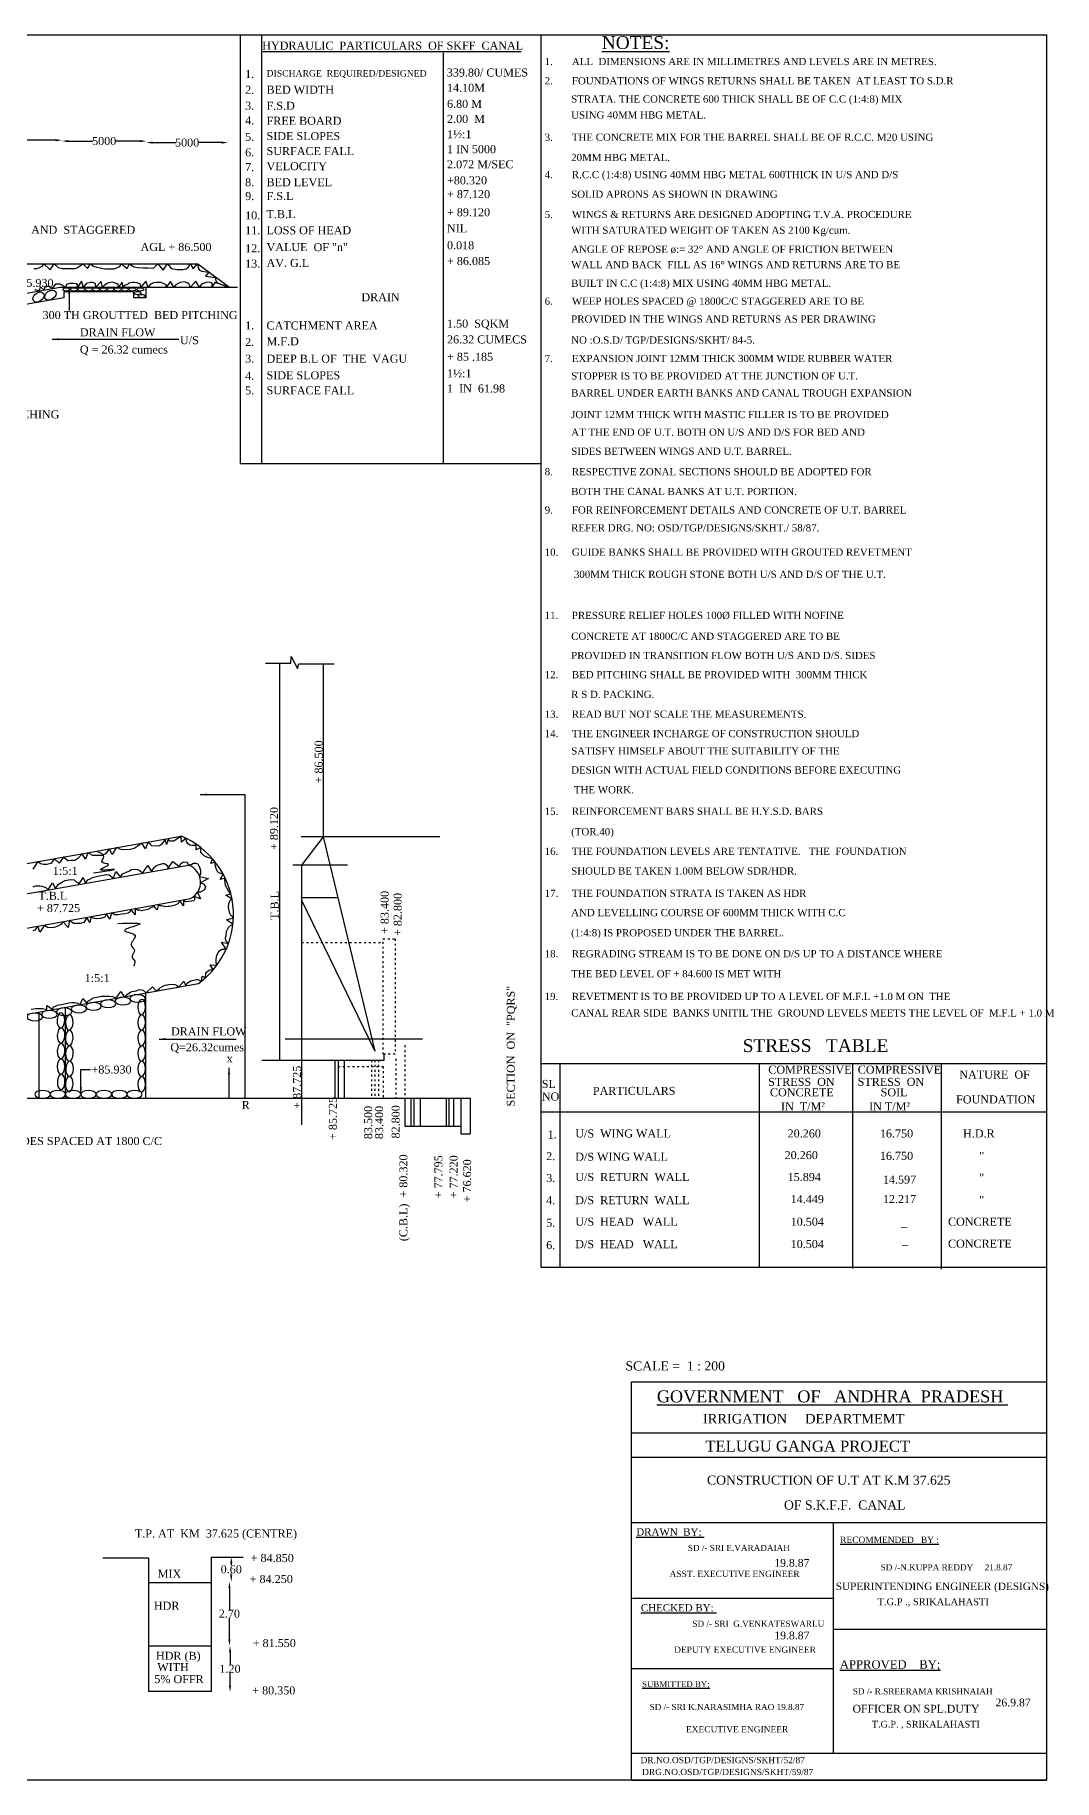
# Model space of a CAD drawing. Header units: millimetres. Extents: x 1411 to 180245, y 6908 to 115932.
# Drawn here: x 116560 to 180245, y 6908 to 115932 of the extents above; entities that cross this region are included whole.
import ezdxf

# ---------------------------------------------------------------- set-up
doc = ezdxf.new("R2010")
doc.units = ezdxf.units.MM
doc.header["$MEASUREMENT"] = 0
doc.header["$PDMODE"] = 66
doc.header["$PDSIZE"] = 170
doc.linetypes.add('ACAD_ISO03W100', pattern=[30, 12, -18])
for name, color, linetype in [('DIM', 5, 'Continuous'), ('DOT LINE', 3, 'ACAD_ISO03W100'), ('DWG. LINE', 1, 'Continuous'), ('HATCH', 2, 'Continuous'), ('TEXT', 7, 'Continuous')]:
    doc.layers.add(name, color=color, linetype=linetype)
doc.layers.add('TITLE', color=7, linetype='Continuous', lineweight=30)
doc.styles.get("Standard").update_dxf_attribs({"font": 'TIMES.TTF', "height": 500})
doc.dimstyles.get("Standard").update_dxf_attribs({"dimtxt": 500, "dimasz": 400, "dimexe": 0.18, "dimexo": 0.0625, "dimgap": 0.09, "dimtad": 0, "dimtih": 1, "dimtoh": 1, "dimdec": 1, "dimzin": 0, "dimdsep": 46, "dimtxsty": 'Standard', "dimcen": 0.09, "dimse1": 1, "dimse2": 1, "dimclrd": 5, "dimclre": 5, "dimclrt": 4, "dimadec": 0, "dimazin": 0, "dimtfac": 1, "dimtdec": 1, "dimtofl": 0, "dimtmove": 0, "dimatfit": 3, "dimfxl": 1, "dimtolj": 1, "dimtzin": 0, "dimarcsym": 0})

# ---------------------------------------------------------------- blocks, each defined once
blk = doc.blocks.new('*D27')
at = {"layer": 'Defpoints', "color": 0}
for p in [(103160, 109398), (118260, 109398), (118260, 109354)]:
    blk.add_point(p, dxfattribs=at)
at = {"layer": 'DIM', "color": 5, "lineweight": -2}
for p, q in [((103560, 109354), (109844, 109354)), ((117860, 109354), (111577, 109354))]:
    blk.add_line(p, q, dxfattribs=at)
at = {"layer": 'DIM', "color": 5}
for points in [[(103560, 109421), (103560, 109287), (103160, 109354)], [(117860, 109421), (117860, 109287), (118260, 109354)]]:
    blk.add_solid(points, dxfattribs=at)
at = {"layer": 'DIM', "color": 4, "insert": (110710, 109354), "char_height": 500, "attachment_point": 5}
blk.add_mtext('\\A1;15000', dxfattribs=at)
blk = doc.blocks.new('*D28')
at = {"layer": 'Defpoints', "color": 0}
for p in [(118260, 109354), (123520, 109354), (123520, 109297)]:
    blk.add_point(p, dxfattribs=at)
at = {"layer": 'DIM', "color": 5, "lineweight": -2}
for p, q in [((118660, 109297), (120183, 109297)), ((123120, 109297), (121598, 109297))]:
    blk.add_line(p, q, dxfattribs=at)
at = {"layer": 'DIM', "color": 5}
for points in [[(118660, 109364), (118660, 109230), (118260, 109297)], [(123120, 109364), (123120, 109230), (123520, 109297)]]:
    blk.add_solid(points, dxfattribs=at)
at = {"layer": 'DIM', "color": 4, "insert": (120890, 109297), "char_height": 500, "attachment_point": 5}
blk.add_mtext('\\A1;5000', dxfattribs=at)
blk = doc.blocks.new('*D29')
at = {"layer": 'Defpoints', "color": 0}
for p in [(123520, 109297), (128630, 109297), (128630, 109204)]:
    blk.add_point(p, dxfattribs=at)
at = {"layer": 'DIM', "color": 5, "lineweight": -2}
for p, q in [((123920, 109204), (125368, 109204)), ((128230, 109204), (126783, 109204))]:
    blk.add_line(p, q, dxfattribs=at)
at = {"layer": 'DIM', "color": 5}
for points in [[(123920, 109270), (123920, 109137), (123520, 109204)], [(128230, 109270), (128230, 109137), (128630, 109204)]]:
    blk.add_solid(points, dxfattribs=at)
at = {"layer": 'DIM', "color": 4, "insert": (126075, 109204), "char_height": 500, "attachment_point": 5}
blk.add_mtext('\\A1;5000', dxfattribs=at)
blk = doc.blocks.new('*D88')
at = {"layer": 'Defpoints', "color": 0}
for p in [(128860, 20844), (128830, 19300), (128860, 19300)]:
    blk.add_point(p, dxfattribs=at)
at = {"layer": 'DWG. LINE', "color": 5, "lineweight": -2}
for p, q in [((128830, 20444), (128830, 20327)), ((128830, 19700), (128830, 19817))]:
    blk.add_line(p, q, dxfattribs=at)
at = {"layer": 'DWG. LINE', "color": 5}
for points in [[(128764, 20444), (128897, 20444), (128830, 20844)], [(128764, 19700), (128897, 19700), (128830, 19300)]]:
    blk.add_solid(points, dxfattribs=at)
at = {"layer": 'DWG. LINE', "color": 4, "insert": (128830, 20072), "char_height": 500, "attachment_point": 5}
blk.add_mtext('\\A1;0.60', dxfattribs=at)
blk = doc.blocks.new('*D89')
at = {"layer": 'Defpoints', "color": 0}
for p in [(128830, 19300), (128714, 15299), (128830, 15299)]:
    blk.add_point(p, dxfattribs=at)
at = {"layer": 'DWG. LINE', "color": 5, "lineweight": -2}
for p, q in [((128714, 18900), (128714, 17555)), ((128714, 15699), (128714, 17044))]:
    blk.add_line(p, q, dxfattribs=at)
at = {"layer": 'DWG. LINE', "color": 5}
for points in [[(128648, 18900), (128781, 18900), (128714, 19300)], [(128648, 15699), (128781, 15699), (128714, 15299)]]:
    blk.add_solid(points, dxfattribs=at)
at = {"layer": 'DWG. LINE', "color": 4, "insert": (128714, 17300), "char_height": 500, "attachment_point": 5}
blk.add_mtext('\\A1;2.70', dxfattribs=at)
blk = doc.blocks.new('*D90')
at = {"layer": 'Defpoints', "color": 0}
for p in [(128714, 15299), (128714, 12415), (128754, 12415)]:
    blk.add_point(p, dxfattribs=at)
at = {"layer": 'DWG. LINE', "color": 5, "lineweight": -2}
for p, q in [((128754, 14899), (128754, 14112)), ((128754, 12815), (128754, 13602))]:
    blk.add_line(p, q, dxfattribs=at)
at = {"layer": 'DWG. LINE', "color": 5}
for points in [[(128687, 14899), (128821, 14899), (128754, 15299)], [(128687, 12815), (128821, 12815), (128754, 12415)]]:
    blk.add_solid(points, dxfattribs=at)
at = {"layer": 'DWG. LINE', "color": 4, "insert": (128754, 13857), "char_height": 500, "attachment_point": 5}
blk.add_mtext('\\A1;1.20', dxfattribs=at)

msp = doc.modelspace()

# ---------------------------------------------------------------- linework, layer by layer
at = {"layer": 'DIM'}
msp.add_lwpolyline([(118701.5, 99773.5), (118701.5, 98720), (118701.5, 98720)], dxfattribs=at)
msp.add_solid([(118634.83, 99773.5), (118701.5, 100173.5), (118768.17, 99773.5)], dxfattribs=at)
at = {"layer": 'DOT LINE', "ltscale": 10}
for points in [[(133227.5, 59225), (138313, 59225)], [(138309.5, 59458.5), (139061.5, 59458.5), (139061.5, 52251.5), (138323, 52251.5), (138323, 59458.5)], [(139685, 52812), (139685, 49505.5)], [(135507.5, 51489.5), (138316.5, 51489.5), (138316.5, 49505.5)], [(137583, 51883.5), (137583, 49505.5)], [(137796.5, 51883.5), (137796.5, 49505.5)], [(138030, 51883.5), (138030, 49505.5)], [(139106.5, 51963.5), (139106.5, 49505.5)]]:
    msp.add_lwpolyline(points, dxfattribs=at)
at = {"layer": 'DWG. LINE'}
msp.add_line((143749, 49505.5), (143749, 47278), dxfattribs=at)
for points in [[(7190.55, 96976.5), (8410.5, 98381), (37124.5, 98992), (42270.5, 100027.5), (42991.5, 100027.5), (46455, 102454), (51575, 102454), (64764.5, 93842), (79031.5, 93842), (92142.5, 103067.5), (95237.5, 103067.5), (97517, 101621.5), (126741.5, 101621.5), (128714.12, 100173.5)], [(123484, 100173.5), (123484, 99502), (122748.5, 99502), (122748.5, 99891), (118358.5, 99891), (118358.5, 99505), (103204, 96864.5)], [(103233, 97510.5), (118145, 100173.5), (129214.5, 100173.5)], [(130973.5, 76685.5), (132543.5, 76685.5), (132571, 77104), (132970, 76345), (133049.5, 76651.5), (135254, 76651.5)], [(131839, 76685.5), (131839, 51910.5)], [(134581, 76651.5), (134581, 65837), (133227.5, 64067), (133227.5, 47850)], [(100317.5, 61378.5), (125698.5, 65873.5)], [(133193.5, 65851.5), (141857, 65851.5)], [(134581, 65837), (137794.5, 52443.5)], [(101486, 59705.5), (126166, 64072.5)], [(132681.5, 64083), (136099, 64083)], [(104082.5, 57953.5), (126284, 61975)], [(133227.5, 62052.5), (135489.15, 62051.94)], [(133227.5, 61874), (137794.5, 52443.5)], [(98231, 51566), (126782.5, 56677.5)], [(123469.65, 56084.41), (123469.65, 49505.5)], [(116796.78, 54889.78), (116796.78, 49505.5)], [(118453.46, 55186.37), (118453.46, 49505.5)], [(132204.5, 53215), (140786.5, 53215)], [(130738.5, 51883.5), (138388.5, 51883.5), (138388.5, 52251.5)], [(135301, 51883.5), (135301, 49505.5)], [(135507.5, 51883.5), (135507.5, 49505.5)], [(135882, 51883.5), (135882, 49505.5)], [(39710.5, 49505.5), (143749, 49505.5)], [(139685, 49505.5), (139685, 47760.5)], [(140043, 49505.5), (140043, 47760.5)], [(140236.5, 49505.5), (140236.5, 47760.5)], [(140643, 49505.5), (140643, 47760.5)], [(142264, 49505.5), (142264, 47760.5)], [(142422, 49505.5), (142422, 47760.5)], [(142714, 49505.5), (142714, 47760.5)], [(143181.5, 49505.5), (143181.5, 47760.5)], [(139685, 47760.5), (143181.5, 47760.5)], [(143181.5, 47760.5), (143181.5, 47271)], [(143181.5, 47271), (143749, 47271)], [(120808, 20788.5), (123652, 20788.5), (123652, 12454.5), (127602.5, 12454.5), (127602.5, 20844.5), (129578.5, 20844.5)], [(123652, 19258.5), (127602.5, 19258.5)], [(123652, 15300.5), (127602.5, 15300.5)]]:
    msp.add_lwpolyline(points, dxfattribs=at)
for centre, radius, start, end in [((123661.23, 60971.46), 5308.52, 306.0132719, 67.4324288), ((125763.51, 62997.79), 1147.61, 296.9714405, 69.4684002)]:
    msp.add_arc(centre, radius, start, end, dxfattribs=at)
at = {"layer": 'HATCH'}
for points in [[(116499.67, 101333.63), (116697.07, 101340.58), (117039.32, 101482.41), (117118.28, 101621.5), (117513.09, 101262.03), (117767.74, 101621.5), (118018.51, 101397), (118211.73, 101349.9), (118269.23, 101348.75), (118383.09, 101345.3), (118480.85, 101343), (118820.53, 101337.03), (119093.99, 101337.03), (119214.54, 101410.46), (119326.28, 101463.32), (119546.8, 101621.5), (119853.21, 101345.46), (120032.57, 101621.5), (120228.8, 101480.37), (120364.1, 101433.86), (120438.3, 101413.52), (120525.6, 101398.99), (120633.26, 101384.45), (120708.09, 101364.48), (120816.66, 101336.86), (120925.87, 101320.86), (121068.57, 101310.68), (121264.73, 101312.53), (121511.56, 101312.53), (121864.18, 101457.82), (121962.53, 101621.5), (122329.7, 101331.75), (122467.38, 101621.5), (122739.66, 101447.75), (122991.1, 101401.7), (123334.74, 101389.15), (123611.32, 101384.96), (123967.53, 101368.22), (124233.18, 101621.5), (124567.86, 101242.99), (124843.81, 101621.5), (125030.64, 101407.96), (125111.83, 101343.46), (125213.31, 101313.97), (125316.64, 101290.01), (125431.04, 101275.26), (125812.98, 101284.48), (126004.88, 101323.18), (126128.5, 101404.28), (126285.76, 101621.5), (126440.76, 101314.5), (126719.37, 101621.5), (126767.61, 101424.82), (126806.36, 101301.34), (126850.65, 101242.36), (126987.19, 101174.17), (127437.92, 101110.29), (127225.87, 100851.12), (127681.91, 100795.16), (127869.58, 100793.43), (127835.27, 100671.14), (127886.94, 100525.54), (127975.51, 100453.66), (128265.19, 100322.8), (128714.12, 100173.5), (127805.75, 100466.56), (127619.39, 100173.5), (127654.45, 100359.67), (127589.87, 100444.44), (127433.03, 100483.15), (127252.21, 100468.4), (126966.21, 100359.67), (126837.05, 100173.5), (126615.08, 100549.71), (126273.72, 100173.5), (126177.78, 100389.36), (126068.91, 100450.18), (125891.78, 100496.26), (125652.76, 100472.26), (125547.59, 100415.12), (125366.76, 100315.6), (125233.82, 100173.5), (125025.32, 100526.93), (124765.15, 100173.5), (124755.6, 100316.76), (124631.98, 100386.79), (124440.08, 100458.67), (124298, 100471.57), (124133.79, 100471.57), (123967.72, 100443.93), (123762.23, 100329.41), (123697.65, 100264.9), (123636.76, 100173.5), (123498.38, 100545.04), (123181.01, 100173.5), (123156.66, 100331.28), (123099.46, 100373.67), (122959.23, 100434.49), (122772.87, 100469.51), (122647.4, 100465.82), (122419.74, 100423.25), (122336.71, 100340.32), (122155.88, 100270.28), (122085.77, 100173.5), (122017.5, 100476.7), (121777.63, 100173.5), (121769.59, 100333.26), (121693.94, 100386.7), (121535.25, 100451.21), (121378.42, 100480.7), (121123.79, 100419.88), (120900.52, 100290.87), (120782.43, 100173.5), (120700.75, 100536.18), (120366.78, 100173.5), (120337.25, 100397.95), (120287.44, 100432.97), (120152.74, 100469.83), (120027.27, 100464.3), (119767.94, 100399.68), (119588.96, 100173.5), (119480.1, 100541.59), (119218.09, 100173.5), (119231, 100325.95), (119173.8, 100386.77), (118996.67, 100408.89), (118869.36, 100407.05), (118753.11, 100399.68), (118530.85, 100349.83), (118477.34, 100173.5), (118141.2, 100356.39), (117853.62, 100356.39), (117642.66, 100083.79), (117471.11, 100194.14), (117417.89, 100217.25), (117353.11, 100218.41), (117307.99, 100216.1), (117229.32, 100177.96), (117165.69, 100157.16), (117134.26, 99993), (116914.55, 100183.93), (116802.83, 99933.81), (116642.34, 99981.77), (116597.91, 99999.14), (116556.06, 100006.86)], [(116321.5, 55075), (116596, 55102), (116762.5, 55115.5), (117034.5, 55111), (117223.5, 55061.5), (117298.33, 54979.57), (117316.5, 55295.5), (117656.5, 55066.5), (117732.5, 55220), (117847, 55246.5), (117896.5, 55285), (117976, 55325.5), (118083, 55341.5), (118215.5, 55357.5), (118568.5, 55444), (118690, 55472), (118873, 55477), (119030, 55475.5), (119250, 55442), (119381.88, 55352.59), (119557, 55745), (119809.41, 55429.13), (119875, 55560), (119961, 55618), (120144.5, 55730.5), (120227, 55769.5), (120538, 55849.5), (120721, 55872.5), (120851.5, 55876), (121205.5, 55872.5), (121431, 55855), (121638.38, 55756.56), (121932, 56166.5), (122138.71, 55846.14), (122358.5, 56034.5), (122538.5, 56124), (122639, 56180.5), (122888, 56223.5), (123071.5, 56297), (123334, 56253), (123505.62, 56090.85), (123910, 56473.5), (124107.5, 56225.5), (124112.17, 56199.44), (124337, 56361.5), (124409.5, 56431.5), (124591, 56528.5), (124712.5, 56576), (124928, 56601), (125093.5, 56622), (125294.5, 56604.5), (125398.5, 56564), (125546.28, 56456.18), (125876, 56809), (125983.16, 56534.4), (126075.5, 56701.5), (126160, 56752.5), (126260.5, 56821), (126396, 56865), (126629, 56921.5), (126750.5, 56916.5), (126875.5, 56869), (126960.59, 56812.78), (127004.5, 57137), (127212.72, 57025.92), (127246.5, 57313), (127246.5, 57313), (127283.5, 57371.5), (127417, 57494.5), (127498.5, 57533), (127613, 57538.5), (127696.3, 57522.02), (127505.5, 57849), (127936.97, 57825.27), (127893.5, 58006.5), (127879.5, 58200), (127934, 58439), (128036.5, 58639), (128117.5, 58736), (128233.5, 58825.5), (128508.64, 58807.42), (128216, 59256), (128654.93, 59170.52), (128488, 59343), (128477, 59520.5), (128503.5, 59675.5), (128542.5, 59914.5), (128657, 60169), (128773.5, 60294), (128937.7, 60388.92), (128540.5, 60640), (128966.4, 60782.77), (128780.5, 60968), (128724, 61119.5), (128687, 61311), (128664, 61468), (128688.5, 61679), (128773.5, 61895.5), (128879.7, 61945.13), (128486, 62182.5), (128810.04, 62263.84), (128650, 62466.5), (128567, 62616), (128475.5, 62787), (128426, 63163), (128453.21, 63255.63), (128142, 63175.5), (128324.33, 63508.38), (128059.5, 63577.5), (127957, 63697.5), (127895.5, 63855.5), (127825, 64075.5), (127827.75, 64260.93), (127557, 64161), (127653.33, 64470.55), (127313.5, 64557.5), (127132, 64644), (127003.5, 64763.5), (126924.5, 64874.5), (126924.42, 65158.59), (126630, 65018), (126643.38, 65363.19), (126531, 65294.5), (126476.5, 65287.5), (126371, 65291), (126242, 65324.5), (126135, 65400), (126059, 65502), (126000.93, 65736.57), (125713.5, 65508), (125698.5, 65873.5), (125233.5, 65559.5), (125105, 65554), (124974.5, 65573.5), (124911.65, 65734.15), (124792.5, 65363.5), (124700.25, 65696.71), (124461.5, 65346), (124341.5, 65277.5), (124162, 65252.5), (123857.5, 65277), (123776.5, 65352.5), (123608.15, 65503.3), (123464.5, 65090.5), (123237.65, 65437.68), (123006.5, 65263), (122770.5, 65111.5), (122513.5, 65050), (122034.5, 65031.5), (121874, 65054.5), (121726, 65137.5), (121644.2, 65155.48), (121391.5, 64738), (121198.94, 65076.62), (120982, 64765), (120737, 64672), (120480.5, 64663.5), (120187.5, 64663.5), (119870.86, 64841.42), (119714, 64432.5), (119517.98, 64778.92), (119234, 64482.5), (119062.5, 64361.5), (118823, 64350.5), (118617.5, 64342), (118338.49, 64570.04), (118073.5, 64198.5), (117777.09, 64470.61), (117551, 64166.5), (117306, 64110.5), (117095, 64105), (116914.5, 64138.5), (116739.17, 64286.79), (116421.5, 63820.5)], [(116452.5, 62711.5), (116616, 62768.5), (116859.5, 62769), (116967, 62755), (117192.5, 62686.5), (117264, 62650), (117357.5, 62568), (117385.59, 62518.85), (117661, 62962.5), (117850.63, 62601.14), (118042, 62871), (118292.5, 63029.5), (118453, 63099), (118773.5, 63161), (119019, 63156), (119137, 63032.5), (119237, 62985), (119287.5, 62902.5), (119313.36, 62859.96), (119578, 63295.5), (119717.26, 62931.43), (119859, 63140.5), (120013, 63216.5), (120152.5, 63286.5), (120493, 63375.5), (120697.5, 63429.5), (120883, 63458), (121053, 63478.5), (121191, 63469), (121480.03, 63243.34), (121615, 63670.5), (121914.01, 63320.13), (122042.5, 63520), (122421.5, 63689.5), (122596, 63799), (122774, 63811.5), (122950.5, 63799), (123066.5, 63747), (123166.5, 63686.5), (123276.66, 63561.25), (123617, 64046.5), (123849.71, 63662.64), (123923.5, 63798), (124026.5, 63942), (124128, 64016.5), (124209, 64072), (124544.5, 64163), (124660, 64163), (124806, 64072.5), (124863, 63957), (124863.26, 63841.99), (125171, 64291), (125595.49, 63971.55), (125671.5, 64166), (125781, 64237), (125866.5, 64269), (126079, 64245), (126166, 64072.5), (126362.5, 64134), (126467, 64183), (126598.5, 64197.5), (126740, 64154.5), (126820.5, 63977), (126871.5, 63878.5), (126908, 63748.5), (126901.5, 63626.5), (126913, 63533), (126852.95, 63358.5), (127416, 63234), (126910.2, 62952.05), (127087.5, 62893), (127217.5, 62720), (127165, 62520.5), (127003.5, 62437), (126895.5, 62381.5), (126730.49, 62379.77), (126917.5, 61955), (126491.71, 62110.81), (126553, 61948.5), (126530.5, 61918.5), (126481.5, 61845.5), (126348, 61809), (126178.5, 61788.5), (125969, 61771), (125843.12, 61895.14), (125843.12, 61524.5), (125609.58, 61852.84), (125537, 61708), (125492.5, 61643), (125334, 61561), (125073.5, 61508.5), (124962.5, 61492.5), (124910, 61492.5), (124687.5, 61460.5), (124589, 61494), (124476.5, 61527), (124364, 61530.5), (124276.48, 61611.37), (124197.5, 61277), (124076.5, 61384.5), (124007.57, 61562.65), (123911.5, 61432), (123771.5, 61376.5), (123621, 61286), (123437, 61243.5), (123239.5, 61214.5), (123100, 61248), (122973, 61248), (122832.22, 61349.76), (122832.22, 60969), (122578.49, 61303.8), (122506.5, 61154), (122386, 61064), (122200, 61022.5), (121986, 61008.5), (121733, 60955.5), (121557, 60959), (121352.24, 61081.68), (121244.5, 60691), (121024.89, 61022.38), (120939.5, 60819), (120806.5, 60770), (120674.5, 60733.5), (120433, 60705), (120261.5, 60729), (120155.5, 60779.5), (120067.51, 60848.97), (119988.5, 60491), (119803.53, 60801.15), (119609.5, 60489), (119395, 60427.5), (119098, 60411.5), (118973, 60411.5), (118881, 60482.5), (118827, 60522.5), (118724.52, 60605.7), (118636, 60180), (118332.74, 60534.74), (118190, 60354), (118031.5, 60279.5), (117830, 60189), (117653.5, 60153), (117361, 60171.5), (117313.5, 60193.5), (117232.5, 60250.5), (117164.14, 60323.06), (116869, 59887.5), (116746, 60247.32), (116561.5, 60010), (116431, 59962.5)]]:
    msp.add_lwpolyline(points, dxfattribs=at)
for centre, major_axis, ratio in [((116786.99, 99556.66), (321.42, 224.86), 0.68421103), ((117529.27, 99678.16), (321.42, 224.86), 0.68421103), ((118526.54, 100031.01), (223.87, -2.8), 0.463826689), ((119005.52, 100031.01), (223.87, -2.8), 0.463826689), ((119470.94, 100031.01), (223.87, -2.8), 0.463826689), ((119930.91, 100031.01), (223.87, -2.8), 0.463826689), ((120385.32, 100031.01), (223.87, -2.8), 0.463826689), ((120833.93, 100031.01), (223.87, -2.8), 0.463826689), ((121292.88, 100031.01), (223.87, -2.8), 0.463826689), ((121741.41, 100031.01), (223.87, -2.8), 0.463826689), ((122194.04, 100031.01), (223.87, -2.8), 0.463826689), ((122646.79, 100031.01), (223.87, -2.8), 0.463826689), ((122978.01, 99807.27), (223.87, -2.8), 0.463826689), ((123148.49, 100031.01), (223.87, -2.8), 0.463826689), ((123231.17, 99620.08), (223.87, -2.8), 0.463826689)]:
    msp.add_ellipse(centre, major_axis=major_axis, ratio=ratio, dxfattribs=at)
at = {"layer": 'HATCH', "extrusion": (0, 0, -1)}
for centre, major_axis in [((121141.45, 55409.14), (-480, 0)), ((122065.95, 55576.14), (-480, 0)), ((122978.95, 55736.14), (-480, 0)), ((123231.93, 55203.07), (-13.76, -479.8)), ((116549.95, 54583.14), (-480, 0)), ((117464.95, 54745.14), (-480, 0)), ((118390.45, 54910.14), (-480, 0)), ((118185.93, 54366.57), (-13.76, -479.8)), ((118711.93, 54244.07), (-13.76, -479.8)), ((119307.95, 55082.14), (-480, 0)), ((120225.95, 55246.64), (-480, 0)), ((123231.93, 54239.07), (-13.76, -479.8)), ((118197.93, 53428.57), (-13.76, -479.8)), ((118705.93, 53274.57), (-13.76, -479.8)), ((123231.93, 53267.07), (-13.76, -479.8)), ((118197.93, 52447.57), (-13.76, -479.8)), ((118716.93, 52298.57), (-13.76, -479.8)), ((123231.93, 52308.57), (-13.76, -479.8)), ((118189.43, 51487.57), (-13.76, -479.8)), ((118727.93, 51344.57), (-13.76, -479.8)), ((123231.93, 51344.07), (-13.76, -479.8)), ((118200.43, 50522.57), (-13.76, -479.8)), ((118705.43, 50392.57), (-13.76, -479.8)), ((123231.93, 50379.07), (-13.76, -479.8)), ((117045.95, 49749.14), (-480, 0)), ((117998.95, 49749.14), (-480, 0)), ((118942.45, 49749.14), (-480, 0)), ((119904.45, 49749.14), (-480, 0)), ((120878.95, 49749.14), (-480, 0)), ((121837.45, 49749.14), (-480, 0)), ((122780.95, 49749.14), (-480, 0))]:
    msp.add_ellipse(centre, major_axis=major_axis, ratio=0.495833333, dxfattribs=at)
at = {"layer": 'HATCH'}
for points in [[(120226.73, 63577.76), (121460.23, 63792.26), (120670.73, 63806.26), (121161.23, 64114.26), (120750.23, 64263.76), (120876.23, 64590.76), (120480.47, 64882.25)], [(121748.13, 60430.93), (123078.63, 60352.93), (122165.63, 59968.43), (122817.63, 59655.93), (122582.63, 59056.43), (122778.63, 58763.43), (122641.63, 58284.43), (122798.13, 58069.43), (122720.13, 57769.93)]]:
    msp.add_spline(points, degree=3, dxfattribs=at)
at = {"layer": 'TEXT'}
msp.add_lwpolyline([(130810, 114900.5), (146949.5, 114900.5)], dxfattribs=at)
at = {"layer": 'TITLE', "lineweight": 30}
for p, q in [((1411.01, 115932), (179762, 115932)), ((129381, 115932), (129381, 89167)), ((130720.5, 115932), (130720.5, 89167)), ((148164.5, 115932), (148164.5, 38946)), ((179762, 115932), (179762, 6908.5)), ((142070.5, 114805), (142070.5, 89167)), ((129381, 89167), (148164.5, 89167)), ((149365.5, 51680), (149365.5, 38966.5)), ((153842, 31793.56), (179762, 31793.56)), ((179762, 31793.56), (179762, 6908.5)), ((153842, 28603.59), (179762, 28603.59)), ((153842, 27083.64), (179762, 27083.64)), ((153842, 22999.66), (179762, 22999.66)), ((153896, 18282.55), (166502.81, 18282.55)), ((153842, 13872.88), (166448.81, 13872.88)), ((179762, 8564.37), (153842, 8564.37)), ((179762, 6908.5), (1411.01, 6908.5)), ((153842, 6908.5), (179762, 6908.5))]:
    msp.add_line(p, q, dxfattribs=at)
for points in [[(148164.5, 51680), (179762, 51680)], [(161821.5, 51680), (161821.5, 38902)], [(167651.5, 51680), (167651.5, 38861)], [(173179, 51680), (173179, 38818)], [(148164.5, 48657.5), (179762, 48657.5)], [(148164.5, 38946), (179762, 38946)], [(166448.81, 22999.66), (166448.81, 8564.37)], [(166448.81, 16334.06), (179762, 16334.06)]]:
    msp.add_lwpolyline(points, dxfattribs=at)
at = {"layer": 'TITLE'}
msp.add_lwpolyline([(153842, 6908.5), (153842, 31793.56)], dxfattribs=at)

# ---------------------------------------------------------------- texts
at = {"layer": 'TEXT'}
for s, height, p in [('%%UNOTES:', 800, (151979.94, 115053.78)), ('HYDRAULIC  PARTICULARS  OF SKFF  CANAL', 500, (130766, 115012.5)), ('1.       ALL  DIMENSIONS ARE IN MILLIMETRES AND LEVELS ARE IN METRES.', 450, (148414.78, 114043.61)), ('1.', 500, (129697.5, 113240)), ('DISCHARGE  REQUIRED/DESIGNED', 400, (131035.5, 113333)), ('339.80/ CUMES', 500, (142295.5, 113333)), ('2.', 500, (129697.5, 112252.5)), ('BED WIDTH', 500, (131035.5, 112260)), ('14.10M', 500, (142311.5, 112378)), ('2.       FOUNDATIONS OF WINGS RETURNS SHALL BE TAKEN  AT LEAST TO S.D.R', 450, (148414.78, 112842.61)), ('3.', 500, (129697.5, 111261.5)), ('F.S.D', 500, (131035.5, 111256.5)), ('6.80 M', 500, (142311.5, 111374.5)), ('STRATA. THE CONCRETE 600 THICK SHALL BE OF C.C (1:4:8) MIX', 450, (150071.16, 111702.11)), ('4.', 500, (129697.5, 110339)), ('FREE BOARD', 500, (131035.5, 110318)), ('2.00  M', 500, (142311.5, 110436)), ('USING 40MM HBG METAL.', 450, (150071.16, 110703.11)), ('5.', 500, (129697.5, 109314)), ('SIDE SLOPES', 500, (131035.5, 109363)), ('1½:1', 500, (142311.5, 109481)), ('1 IN 5000', 500, (142311.5, 108542.5)), ('3.       THE CONCRETE MIX FOR THE BARREL SHALL BE OF R.C.C. M20 USING', 450, (148414.78, 109317.11)), ('6.', 500, (129697.5, 108345)), ('VELOCITY', 500, (131035.5, 107481.5)), ('SURFACE FALL', 500, (131035.5, 108424.5)), ('2.072 M/SEC', 500, (142311.5, 107599.5)), ('20MM HBG METAL.', 450, (150071.16, 108050.61)), ('8.', 500, (129697.5, 106479)), ('7.', 500, (129697.5, 107424)), ('BED LEVEL', 500, (131035.5, 106478.5)), ('+80.320 ', 500, (142311.5, 106596.5)), ('4.       R.C.C (1:4:8) USING 40MM HBG METAL 600THICK IN U/S AND D/S', 450, (148414.78, 106980.11)), ('9.', 500, (129697.5, 105613.5)), ('F.S.L', 500, (131035.5, 105617.5)), ('+ 87.120', 500, (142311.5, 105735.5)), ('SOLID APRONS AS SHOWN IN DRAWING', 450, (150071.16, 105754.61)), ('10.', 500, (129697.5, 104412)), ('T.B.L', 500, (131035.5, 104484.5)), ('+ 89.120', 500, (142311.5, 104602.5)), ('5.       WINGS & RETURNS ARE DESIGNED ADOPTING T.V.A. PROCEDURE', 450, (148414.78, 104491.11)), ('WEEP HDES ARE SPACED @1800 C/C  AND  STAGGERED', 500, (103147.5, 103507)), ('11.', 500, (129697.5, 103476.5)), ('LOSS OF HEAD', 500, (131035.5, 103475.5)), ('NIL', 500, (142311.5, 103593.5)), ('WITH SATURATED WEIGHT OF TAKEN AS 2100 Kg/cum.', 450, (150071.16, 103505.11)), ('AGL + 86.500', 500, (123162.5, 102436.5)), ('12.', 500, (129697.5, 102354)), ('VALUE  OF "n"', 500, (131035.5, 102423.5)), ('0.018', 500, (142311.5, 102541.5)), ('ANGLE OF REPOSE ø:= 32° AND ANGLE OF FRICTION BETWEEN', 450, (150071.16, 102319.61)), ('13.', 500, (129697.5, 101394.5)), ('AV. G.L', 500, (131035.5, 101436.5)), ('+ 86.085', 500, (142311.5, 101554.5)), ('WALL AND BACK  FILL AS 16° WINGS AND RETURNS ARE TO BE', 450, (150071.16, 101352.11)), ('+85.930', 500, (115222, 100191.5)), ('BUILT IN C.C (1:4:8) MIX USING 40MM HBG METAL.', 450, (150071.16, 100191.11)), ('DRAIN', 500, (136962, 99295.5)), ('6.       WEEP HOLES SPACED @ 1800C/C STAGGERED ARE TO BE', 450, (148414.78, 99073.11)), ('300 TH GROUTTED  BED PITCHING', 500, (117039.5, 98183)), ('1.50  SQKM', 500, (142311.5, 97646.5)), ('PROVIDED IN THE WINGS AND RETURNS AS PER DRAWING', 450, (150071.16, 97957.61)), ('DRAIN FLOW', 500, (119371.5, 97101.5)), ('U/S', 500, (125625.5, 96611)), ('1.', 500, (129697.5, 97534.5)), ('M.F.D', 500, (131035.5, 96538.5)), ('CATCHMENT AREA', 500, (131035.5, 97528.5)), ('26.32 CUMECS', 500, (142311.5, 96656.5)), ('NO :O.S.D/ TGP/DESIGNS/SKHT/ 84-5.', 450, (150071.16, 96641.61)), ('Q = 26.32 cumecs', 500, (119371.5, 96028.5)), ('2.', 500, (129697.5, 96498)), ('3.', 500, (129697.5, 95458)), ('DEEP B.L OF  THE  VAGU', 500, (131035.5, 95456.5)), ('+ 85 .185', 500, (142311.5, 95574.5)), ('7.       EXPANSION JOINT 12MM THICK 300MM WIDE RUBBER WATER', 450, (148414.78, 95493.11)), ('4.', 500, (129697.5, 94384)), ('SIDE SLOPES', 500, (131035.5, 94420)), ('1½:1', 500, (142311.5, 94538)), ('STOPPER IS TO BE PROVIDED AT THE JUNCTION OF U.T.', 450, (150071.16, 94407.61)), ('5.', 500, (129697.5, 93472.5)), ('SURFACE FALL', 500, (131035.5, 93476)), ('1  IN  61.98', 500, (142311.5, 93594)), ('BARREL UNDER EARTH BANKS AND CANAL TROUGH EXPANSION', 450, (150071.16, 93336.61)), ('500 TH  R.S.D . GROUTED  BED PITCHING', 500, (103763.5, 91975)), ('JOINT 12MM THICK WITH MASTIC FILLER IS TO BE PROVIDED', 450, (150071.16, 91990.11)), ('AT THE END OF U.T. BOTH ON U/S AND D/S FOR BED AND', 450, (150071.16, 90888.61)), ('SIDES BETWEEN WINGS AND U.T. BARREL.', 450, (150071.16, 89695.61)), ('8.       RESPECTIVE ZONAL SECTIONS SHOULD BE ADOPTED FOR', 450, (148414.78, 88419.11)), ('BOTH THE CANAL BANKS AT U.T. PORTION.', 450, (150071.16, 87184.61)), ('9.       FOR REINFORCEMENT DETAILS AND CONCRETE OF U.T. BARREL', 450, (148414.78, 86030.61)), ('REFER DRG. NO: OSD/TGP/DESIGNS/SKHT./ 58/87.', 450, (150071.16, 84913.61)), ('10.     GUIDE BANKS SHALL BE PROVIDED WITH GROUTED REVETMENT', 450, (148414.78, 83396.61)), (' 300MM THICK ROUGH STONE BOTH U/S AND D/S OF THE U.T.', 450, (150071.16, 82009.11)), ('11.     PRESSURE RELIEF HOLES 100%%C FILLED WITH NOFINE', 450, (148414.78, 79446.11)), ('CONCRETE AT 1800C/C AND STAGGERED ARE TO BE', 450, (150071.16, 78139.61)), ('PROVIDED IN TRANSITION FLOW BOTH U/S AND D/S. SIDES', 450, (150071.16, 76940.61)), ('12.     BED PITCHING SHALL BE PROVIDED WITH  300MM THICK', 450, (148414.78, 75740.11)), ('R S D. PACKING.', 450, (150071.16, 74509.11)), ('13.     READ BUT NOT SCALE THE MEASUREMENTS.', 450, (148414.78, 73272.11)), ('14.     THE ENGINEER INCHARGE OF CONSTRUCTION SHOULD', 450, (148414.78, 72060.11)), ('SATISFY HIMSELF ABOUT THE SUITABILITY OF THE', 450, (150071.16, 70980.11)), ('DESIGN WITH ACTUAL FIELD CONDITIONS BEFORE EXECUTING', 450, (150071.16, 69787.61)), (' THE WORK.', 450, (150071.16, 68552.61)), ('15.     REINFORCEMENT BARS SHALL BE H.Y.S.D. BARS', 450, (148414.78, 67209.61)), ('(TOR.40)', 450, (150071.16, 65929.61)), ('16.     THE FOUNDATION LEVELS ARE TENTATIVE.   THE  FOUNDATION', 450, (148414.78, 64707.11)), ('1:5:1', 500, (117678, 63460)), ('SHOULD BE TAKEN 1.00M BELOW SDR/HDR.', 450, (150071.16, 63479.11)), ('T.B.L', 500, (116775, 61899.5)), ('17.     THE FOUNDATION STRATA IS TAKEN AS HDR', 450, (148414.78, 62083.11)), ('+ 87.725', 500, (116695, 61134)), ('AND LEVELLING COURSE OF 600MM THICK WITH C.C', 450, (150071.16, 60876.61)), ('(1:4:8) IS PROPOSED UNDER THE BARREL.', 450, (150071.16, 59618.61)), ('18.     REGRADING STREAM IS TO BE DONE ON D/S UP TO A DISTANCE WHERE', 450, (148414.78, 58309.61)), ('1:5:1', 500, (119676, 56766)), ('THE BED LEVEL OF + 84.600 IS MET WITH', 450, (150071.16, 57059.61)), ('19.     REVETMENT IS TO BE PROVIDED UP TO A LEVEL OF M.F.L +1.0 M ON  THE', 450, (148414.78, 55642.11)), ('CANAL REAR SIDE  BANKS UNITIL THE  GROUND LEVELS MEETS THE LEVEL OF  M.F.L + 1.0 M', 450, (150071.16, 54609.11)), ('DRAIN FLOW', 500, (125065.5, 53428)), ('Q=26.32cumes', 500, (125026, 52440)), ('STRESS   TABLE', 800, (160788.34, 52391.97)), ('+85.930', 500, (120098, 51049)), ('x', 500, (128543, 51742)), ('COMPRESSIVE', 500, (162386.5, 51041)), ('COMPRESSIVE', 500, (167978.98, 51041)), ('SL', 500, (148232.5, 50150.5)), ('PARTICULARS', 500, (151424.5, 49715)), ('STRESS  ON', 500, (162378, 50278)), ('STRESS  ON', 500, (167970.48, 50278)), ('NATURE  OF', 500, (174324.5, 50734)), ('R', 500, (129480.49, 48830.13)), ('NO', 500, (148232.5, 49363)), ('CONCRETE', 500, (162490.5, 49624.5)), ('IN  T/M²', 500, (163183, 48748.5)), ('IN T/M²', 500, (168683.78, 48748.5)), ('       SOIL', 500, (168082.98, 49624.5)), ('FOUNDATION', 500, (174123.5, 49179)), ('PRESSURE RELIEF HDES SPACED AT 1800 C/C', 500, (108476, 46582)), ('1.', 500, (148596.36, 46989)), ('U/S  WING WALL', 500, (150325.5, 47054)), ('     20.260', 500, (162650.5, 47054)), ('       16.750', 500, (168038, 47054)), ('     H.D.R', 500, (173616, 47054)), ('2.', 500, (148510, 45636.05)), ('D/S WING WALL', 500, (150325.5, 45599.79)), ('    20.260', 500, (162650.5, 45701.05)), ('       16.750', 500, (168038, 45656.69)), ('"', 500, (175568.7, 45649.72)), ('3.', 500, (148510, 44270.34)), ('U/S  RETURN  WALL', 500, (150325.5, 44335.34)), ('     15.894', 500, (162650.5, 44335.34)), ('"', 500, (175568.7, 44284.01)), ('        14.597', 500, (168038, 44175.05)), ('4.', 500, (148510, 42885.89)), ('D/S  RETURN  WALL', 500, (150325.5, 42887.24)), ('      14.449', 500, (162650.5, 42950.89)), ('        12.217', 500, (168038, 42958.27)), ('"', 500, (175568.7, 42899.56)), ('5.', 500, (148510, 41477.93)), ('U/S  HEAD   WALL', 500, (150325.5, 41542.93)), ('      10.504', 500, (162650.5, 41542.93)), ('_', 500, (170688.9, 41519.37)), ('CONCRETE', 500, (173616, 41542.93)), ('6.', 500, (148510, 40079.75)), ('D/S  HEAD   WALL', 500, (150325.5, 40138.45)), ('      10.504', 500, (162650.5, 40144.75)), ('CONCRETE', 500, (173616, 40171.48)), ('_', 500, (170749.14, 40365.95)), ('T.P. AT  KM  37.625 (CENTRE)', 500, (122810, 22064)), ('+ 84.850', 500, (130045, 20529)), ('MIX', 500, (124236.5, 19548)), ('+ 84.250', 500, (129983, 19216.5)), ('HDR', 500, (123995.5, 17552)), ('+ 81.550', 500, (130172.5, 15219.5)), ('HDR (B)', 500, (124125, 14423)), ('WITH', 500, (124207.5, 13716)), ('5%%% OFFR', 500, (124024, 12967.5)), ('+ 80.350', 500, (130142.5, 12261.5))]:
    msp.add_text(s, height=height, dxfattribs=at).set_placement(p)
for s, p in [('+ 86.500', (134539.5, 69171)), ('+ 89.120', (131750.5, 65008)), ('T.B.L', (131783, 60646.5)), ('+ 83.400', (138663.5, 59767.5)), ('+ 82.800', (139479, 59639)), ('SECTION  ON  "PQRS" ', (146546.94, 48984.74)), ('+ 87.725', (133189.5, 48848.5)), ('+ 85.725', (135427.5, 46900.5)), ('83.500', (137633, 46950.5)), ('83.400', (138318, 46950.5)), ('82.800', (139355.5, 46991)), ('(C.B.L)  + 80.320', (139833, 40574.5)), ('+ 77.795', (142021.5, 43249.5)), ('+ 77.220', (142975.5, 43251)), ('+ 76.620', (143816.5, 42999.5))]:
    msp.add_text(s, height=500, rotation=90, dxfattribs=at).set_placement(p)
at = {"layer": 'TITLE', "lineweight": 30}
for s, height, p in [('SCALE =  1 : 200', 566.7584, (153462.19, 32499.25)), ('%%UGOVERNMENT   OF   ANDHRA  PRADESH ', 749.9185, (155424.34, 30503.95)), ('IRRIGATION     DEPARTMEMT ', 596.9485, (158300.84, 29186.59)), ('TELUGU GANGA PROJECT', 686.7026, (158456.14, 27429.25)), ('CONSTRUCTION OF U.T AT K.M 37.625', 566.7584, (158556.55, 25364.91)), (' OF S.K.F.F.  CANAL  ', 566.7584, (163152.47, 23809.04)), ('%%UDRAWN  BY; ', 453.4391, (154139.8, 22184.68)), ('%%URECOMMENDED   BY :', 389.1315, (166878.73, 21726.83)), ('SD /- SRI E.VARADAIAH', 379.8479, (157359.23, 21223.07)), ('19.8.87', 485.793, (162758.86, 20235.21)), ('ASST. EXECUTIVE ENGINEER', 389.6747, (156218.82, 19597.07)), ('SD /-N.KUPPA REDDY     21.8.87', 379.8479, (169404, 20009.21)), ('SUPERINTENDING ENGINEER (DESIGNS)', 464.2933, (166602.35, 18782.54)), ('%%UCHECKED BY: ', 453.4391, (154425.52, 17447.11)), ('T.G.P ., SRIKALAHASTI', 431.1295, (169216.02, 17832.83)), ('SD /- SRI  G.VENKATESWARLU', 379.8479, (157644.96, 16485.5)), ('19.8.87', 485.793, (162758.86, 15702.07)), ('DEPUTY EXECUTIVE ENGINEER', 389.6747, (156504.55, 14859.51)), ('%%UAPPROVED    BY;', 523.1989, (166857.94, 13871.53)), ('%%USUBMITTED BY;', 366.2414, (154499.98, 12715.19)), ('SD /- R.SREERAMA KRISHNAIAH', 379.8479, (167666.51, 12264.59)), ('26.9.87', 485.793, (176584.19, 11514.24)), ('SD /- SRI K.NARASIMHA RAO 19.8.87', 379.8479, (154967.01, 11287.05)), ('OFFICER ON SPL.DUTY', 485.7929, (167650.99, 11125.51)), ('EXECUTIVE ENGINEER', 389.6747, (157243.63, 9890.46)), ('T.G.P. , SRIKALAHASTI', 418.5592, (168856.26, 10192.59)), ('DR.NO.OSD/TGP/DESIGNS/SKHT/52/87', 389.6747, (154404.46, 7964.89)), ('DRG.NO.OSD/TGP/DESIGNS/SKHT/59/87', 389.6747, (154501.18, 7221.81))]:
    msp.add_text(s, height=height, dxfattribs=at).set_placement(p)

# ---------------------------------------------------------------- dimensions: what is measured, and where the dimension line sits
at = {"layer": 'DIM'}
for p1, p2, distance, text, picture, middle in [((103160.5, 109398), (118260, 109398), -44, '15000', '*D27', (110710.25, 109354)), ((118260, 109354), (123520.5, 109354), -57, '5000', '*D28', (120890.25, 109297)), ((123520.5, 109297), (128630, 109297), -93.5, '5000', '*D29', (126075.25, 109203.5))]:
    dim = msp.add_aligned_dim(p1=p1, p2=p2, distance=distance, text=text, dimstyle='Standard', dxfattribs=at)
    dim.commit()
    dim.dimension.update_dxf_attribs({"geometry": picture, "text_midpoint": middle})
at = {"layer": 'DWG. LINE'}
for p1, p2, distance, text, picture, middle in [((128860.5, 20844.5), (128860.5, 19300), -30, '0.60', '*D88', (128830.5, 20072.25)), ((128830.5, 19300), (128830.5, 15299), -116, '2.70', '*D89', (128714.5, 17299.5)), ((128714.5, 15299), (128714.5, 12415), 39.5, '1.20', '*D90', (128754, 13857))]:
    dim = msp.add_aligned_dim(p1=p1, p2=p2, distance=distance, text=text, dimstyle='Standard', dxfattribs=at)
    dim.commit()
    dim.dimension.update_dxf_attribs({"geometry": picture, "text_midpoint": middle})

# ---------------------------------------------------------------- leaders
at = {"layer": 'DIM'}
msp.add_leader([(117644.5, 96917), (125549.5, 96917)], dimstyle='Standard', override={"dimgap": 0.09, "dimtad": 0}, dxfattribs=at)
at = {"layer": 'DWG. LINE'}
for points in [[(126893.5, 68474.5), (129688.5, 68474.5), (129688.5, 49505.5)], [(124334.5, 53202), (129147, 53202)], [(119434.23, 49796.93), (119434.23, 51291.5), (120037, 51291.5)], [(128687, 51405.5), (128687, 49934), (128687, 49505.5)]]:
    msp.add_leader(points, dimstyle='Standard', override={"dimgap": 0.09, "dimtad": 0}, dxfattribs=at)

doc.saveas('drawing.dxf')
